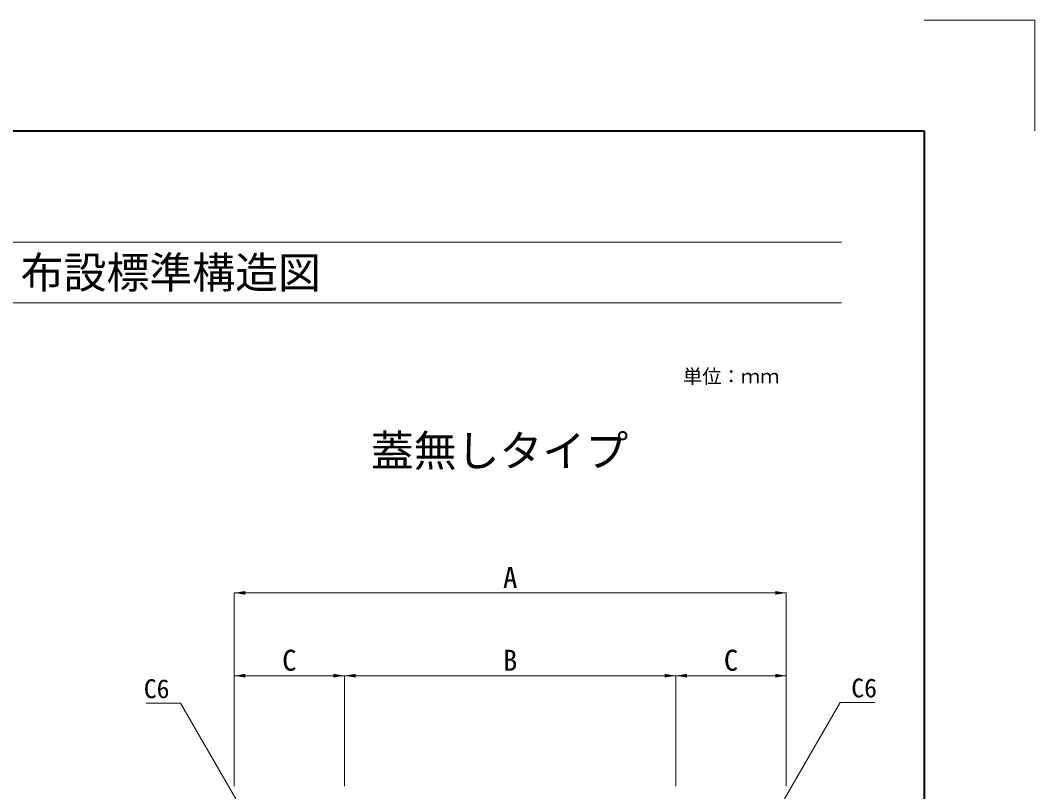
# Model space of a CAD drawing. Units: millimetres at full size; details may follow other scales. Extents: x 77366 to 106166, y -28085 to 6898.
# Drawn here: x 104329 to 106166, y -2722 to -1325 of the extents above; entities that cross this region are included whole.
import ezdxf
from ezdxf.enums import TextEntityAlignment as Align

# ---------------------------------------------------------------- set-up
doc = ezdxf.new("R2010")
doc.units = ezdxf.units.MM
doc.header["$LTSCALE"] = 50
for name, color, linetype, lineweight in [('Defpoints_2', 8, 'Continuous', 0), ('図枠', 7, 'Continuous', 5), ('寸法線', 7, 'Continuous', 13), ('引出線', 4, 'Continuous', 13)]:
    doc.layers.add(name, color=color, linetype=linetype, lineweight=lineweight)
doc.styles.add('ＭＳ ゴシック', font='')
doc.styles.get('ＭＳ ゴシック').set_extended_font_data('MS Gothic')

# ---------------------------------------------------------------- blocks, each defined once
blk = doc.blocks.new('filled_arrow')
at = {"color": 0, "linetype": 'Continuous', "lineweight": -2}
blk.add_solid([(7.5, 1.25), (0, 0), (7.5, -1.25)], dxfattribs=at)

msp = doc.modelspace()

# ---------------------------------------------------------------- linework, layer by layer
at = {"layer": 'Defpoints_2', "color": 7, "lineweight": 13}
for p, q in [((105965.8, -1325.36), (106165.8, -1325.36)), ((106165.8, -1325.36), (106165.8, -1525.36))]:
    msp.add_line(p, q, dxfattribs=at)
at = {"layer": '図枠', "lineweight": 40}
for p, q in [((102365.8, -1525.36), (105965.8, -1525.36)), ((105965.8, -1525.36), (105965.8, -7065.36))]:
    msp.add_line(p, q, dxfattribs=at)
at = {"layer": '図枠', "lineweight": 13}
for p, q in [((102515.8, -1726.94), (105815.8, -1726.94)), ((102515.8, -1836.94), (105815.8, -1836.94))]:
    msp.add_line(p, q, dxfattribs=at)
at = {"layer": '寸法線'}
for p, q in [((104715.8, -2361.94), (105715.8, -2361.94)), ((104715.8, -2711.94), (104715.8, -2361.94)), ((105715.8, -2711.94), (105715.8, -2361.94)), ((104715.8, -2511.94), (104915.8, -2511.94)), ((104715.8, -2711.94), (104715.8, -2511.94)), ((104915.8, -2711.94), (104915.8, -2511.94)), ((104915.8, -2511.94), (105515.8, -2511.94)), ((104915.8, -2711.94), (104915.8, -2511.94)), ((105515.8, -2711.94), (105515.8, -2511.94)), ((105515.8, -2511.94), (105715.8, -2511.94)), ((105515.8, -2711.94), (105515.8, -2511.94)), ((105715.8, -2711.94), (105715.8, -2511.94))]:
    msp.add_line(p, q, dxfattribs=at)
at = {"layer": '引出線'}
for points in [[(104718.8, -2734.94), (104618.73, -2561.62), (104556.34, -2561.62)], [(105712.8, -2734.94), (105813.65, -2560.26), (105876.04, -2560.26)]]:
    msp.add_lwpolyline(points, dxfattribs=at)

# ---------------------------------------------------------------- block references
at = {"layer": '寸法線', "xscale": 2.67, "yscale": 2.67}
for p in [(104715.8, -2361.94), (104715.8, -2511.94), (104915.8, -2511.94), (105515.8, -2511.94)]:
    msp.add_blockref('filled_arrow', p, dxfattribs=at)
at = {"layer": '寸法線', "xscale": 2.67, "yscale": 2.67, "rotation": 180}
for p in [(105715.8, -2361.94), (104915.8, -2511.94), (105515.8, -2511.94), (105715.8, -2511.94)]:
    msp.add_blockref('filled_arrow', p, dxfattribs=at)

# ---------------------------------------------------------------- texts
at = {"layer": '図枠', "style": 'ＭＳ ゴシック'}
msp.add_text(' ＴＹ集水桝 (底無し)６００〔壁厚２００タイプ〕 布設標準構造図 ', height=56.96, dxfattribs=at).set_placement((102503.85, -1781.94), align=Align.MIDDLE_LEFT)
for s, height, p in [('単位：ｍｍ', 25.63, (105616.09, -1969.98)), ('蓋無しタイプ ', 56.96, (105215.8, -2104.73))]:
    msp.add_text(s, height=height, dxfattribs=at).set_placement(p, align=Align.MIDDLE_CENTER)
at = {"layer": '寸法線', "style": 'ＭＳ ゴシック'}
for s, p in [('A', (105215.8, -2333.94)), ('C', (104815.8, -2483.94)), ('B', (105215.8, -2483.94)), ('C', (105615.8, -2483.94))]:
    msp.add_text(s, height=37.98, dxfattribs=at).set_placement(p, align=Align.MIDDLE_CENTER)
at = {"layer": '引出線', "style": 'ＭＳ ゴシック'}
msp.add_text('C6', height=34.18, dxfattribs=at).set_placement((105833.65, -2517.06), align=Align.TOP_LEFT)
msp.add_text('C6', height=34.18, dxfattribs=at).set_placement((104598.73, -2518.42), align=Align.TOP_RIGHT)

doc.saveas('drawing.dxf')
